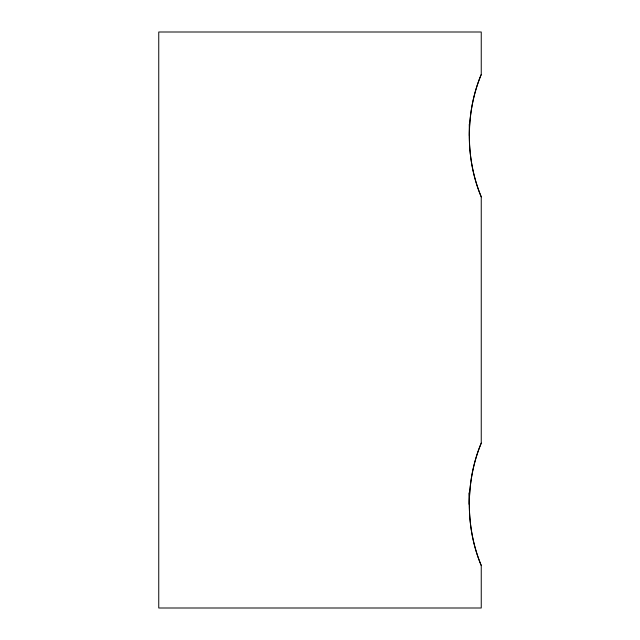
<?xml version="1.0" encoding="UTF-8"?>
<svg xmlns="http://www.w3.org/2000/svg" width="640" height="640" viewBox="0 0 640 640"><rect width="100%" height="100%" fill="white"/><g stroke="black" fill="none" stroke-linecap="round" stroke-linejoin="round"><path stroke-width="0.96" d="M481.248 565.512C465.632 527.92 465.072 481.616 481.248 443.128L481.248 196.872C465.344 158.112 465.232 113.224 481.248 74.488L481.248 32L158.752 32L158.752 608L481.248 608L481.248 565.512C465.088 526.952 465.624 480.792 481.248 443.128M481.248 196.872C465.368 159.48 465.472 111.92 481.248 74.488M468.912 492.96L469.088 504.32M469.256 124.296A60.536 5.344 90 0 1 469.352 135.68"/></g></svg>
